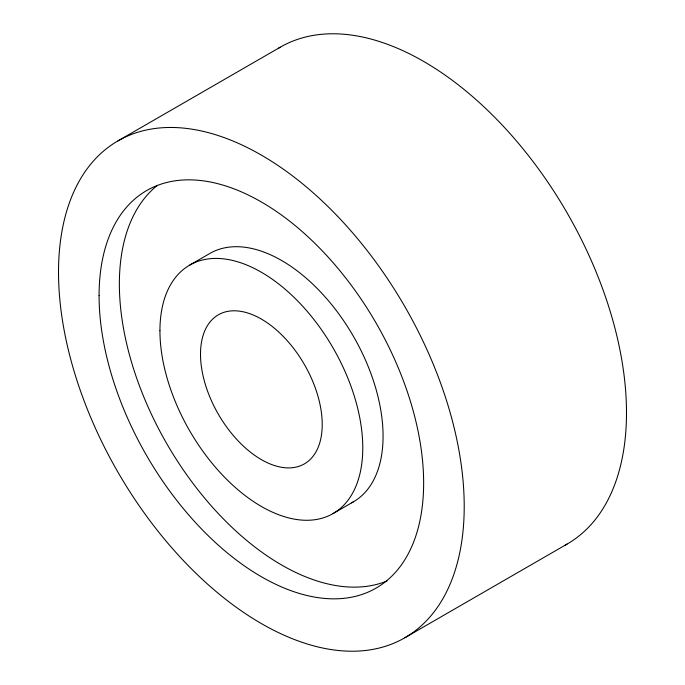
<?xml version="1.0" encoding="UTF-8"?>
<svg xmlns="http://www.w3.org/2000/svg" width="685" height="685" viewBox="0 0 685 685"><rect width="100%" height="100%" fill="white"/><g stroke="black" fill="none" stroke-linecap="round" stroke-linejoin="round"><path stroke-width="1.03" d="M117.923 140.913L280.208 47.222M189.642 265.129L209.927 253.416A143.439 82.816 60 0 1 354.248 337.765A143.439 82.816 60 0 1 351.568 502.841M333.081 513.562L353.366 501.848M404.792 637.778L567.077 544.087M386.974 581A229.492 132.496 60 0 1 167.354 444.676A229.492 132.496 60 0 1 157.353 185.395M278.444 48.258A286.869 165.624 60 0 1 567.077 212.838A286.869 165.624 60 0 1 565.296 545.097M58.516 272.236A286.869 165.624 60 0 0 362.785 650.75A286.869 165.624 60 0 0 362.785 245.05A286.869 165.624 60 0 0 58.516 272.236M99.085 295.655A229.492 132.496 60 0 0 342.5 598.467A229.492 132.496 60 0 0 342.5 273.914A229.492 132.496 60 0 0 99.085 295.655M200.508 354.214A86.062 49.688 60 0 0 291.784 467.769A86.062 49.688 60 0 0 291.784 346.053A86.062 49.688 60 0 0 200.508 354.214M159.939 330.786A143.439 82.816 60 0 0 312.069 520.043A143.439 82.816 60 0 0 312.069 317.198A143.439 82.816 60 0 0 159.939 330.786"/></g></svg>
